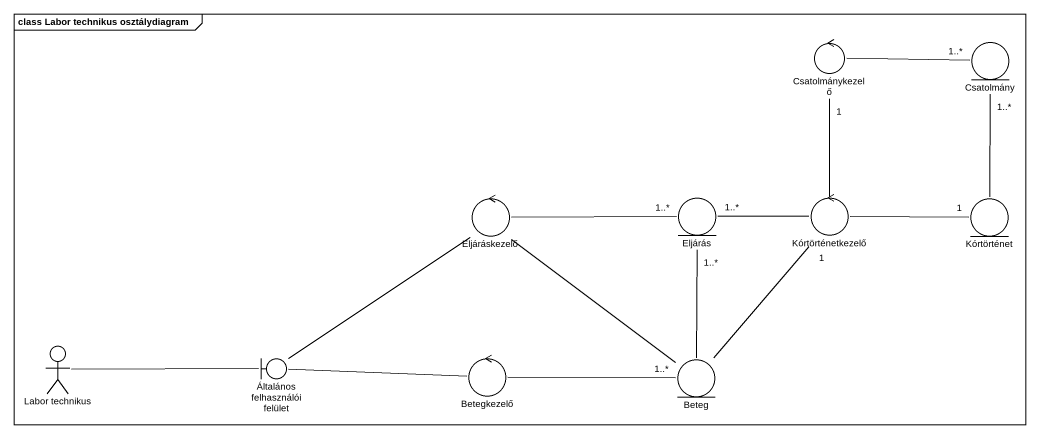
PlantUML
@startuml
mainframe class Labor technikus osztálydiagram
control Csatolmánykezelő
entity Csatolmány
control Eljáráskezelő
entity Eljárás
control Kórtörténetkezelő
entity Kórtörténet
actor "Labor technikus" as Labor_technikus
boundary "Általános felhasználói felület" as Általános_felhasználói
control Betegkezelő
entity Beteg
Csatolmánykezelő -right- "1..*" Csatolmány
Csatolmány "1..*" -- Kórtörténet
Eljáráskezelő -right- "1..*" Eljárás
Eljáráskezelő -- Beteg
Eljárás "1..*" -right- Kórtörténetkezelő
Kórtörténetkezelő -up- "1" Csatolmánykezelő
Kórtörténet "1" -left- Kórtörténetkezelő
Labor_technikus -right- Általános_felhasználói
Általános_felhasználói -up- Eljáráskezelő
Általános_felhasználói -right- Betegkezelő
Betegkezelő -right- "1..*" Beteg
Beteg -up- "1..*" Eljárás
Beteg -up- "1" Kórtörténetkezelő
@enduml
